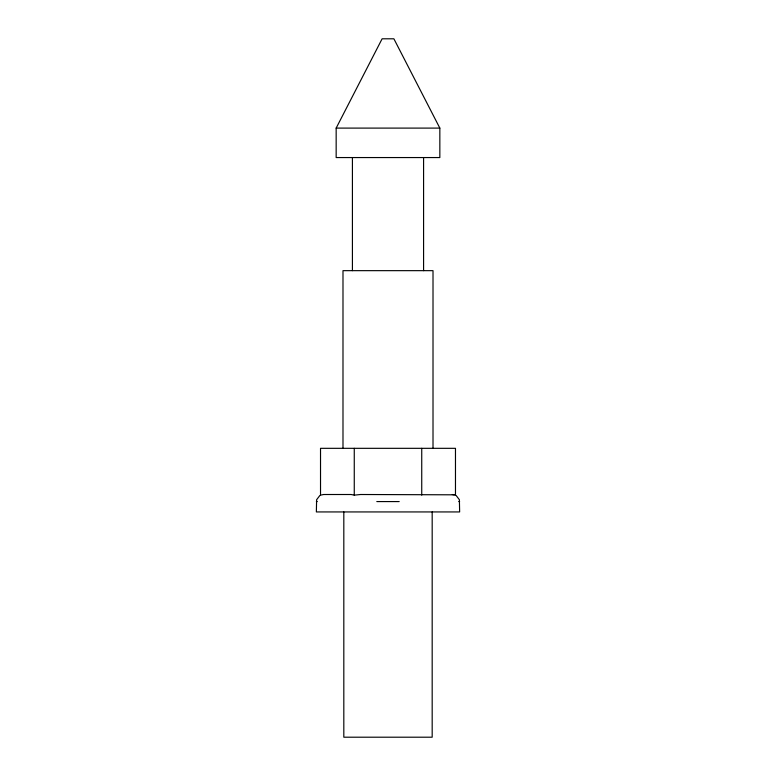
<?xml version="1.0" encoding="UTF-8"?>
<svg xmlns="http://www.w3.org/2000/svg" width="776" height="776" viewBox="0 0 776 776"><rect width="100%" height="100%" fill="white"/><g stroke="black" fill="none" stroke-linecap="round" stroke-linejoin="round"><path stroke-width="1.16" d="M456.094 495.447L459.392 499.744L459.635 511.937L316.365 511.937L316.608 499.744L319.906 495.447M336.163 128.098L382.112 38.8L393.888 38.8L439.837 128.098L439.837 157.557L336.163 157.557L336.163 128.098L439.837 128.098M452.33 494.506L455.473 495.136L455.473 448.324L320.527 448.324L320.527 495.136L323.67 494.506L351.121 494.506L354.263 495.136L360.549 494.506L454.309 494.816M316.365 501.577L317.248 501.577M376.796 501.577L399.204 501.577M458.752 501.577L459.635 501.577M433.008 448.324L433.008 270.659L342.992 270.659L342.992 448.324M432.183 511.937L432.183 737.2L343.816 737.2L343.816 511.937M423.58 157.557L423.58 270.659M421.737 448.324L421.737 495.136M354.263 448.324L354.263 495.136M352.42 157.557L352.42 270.659"/></g></svg>
